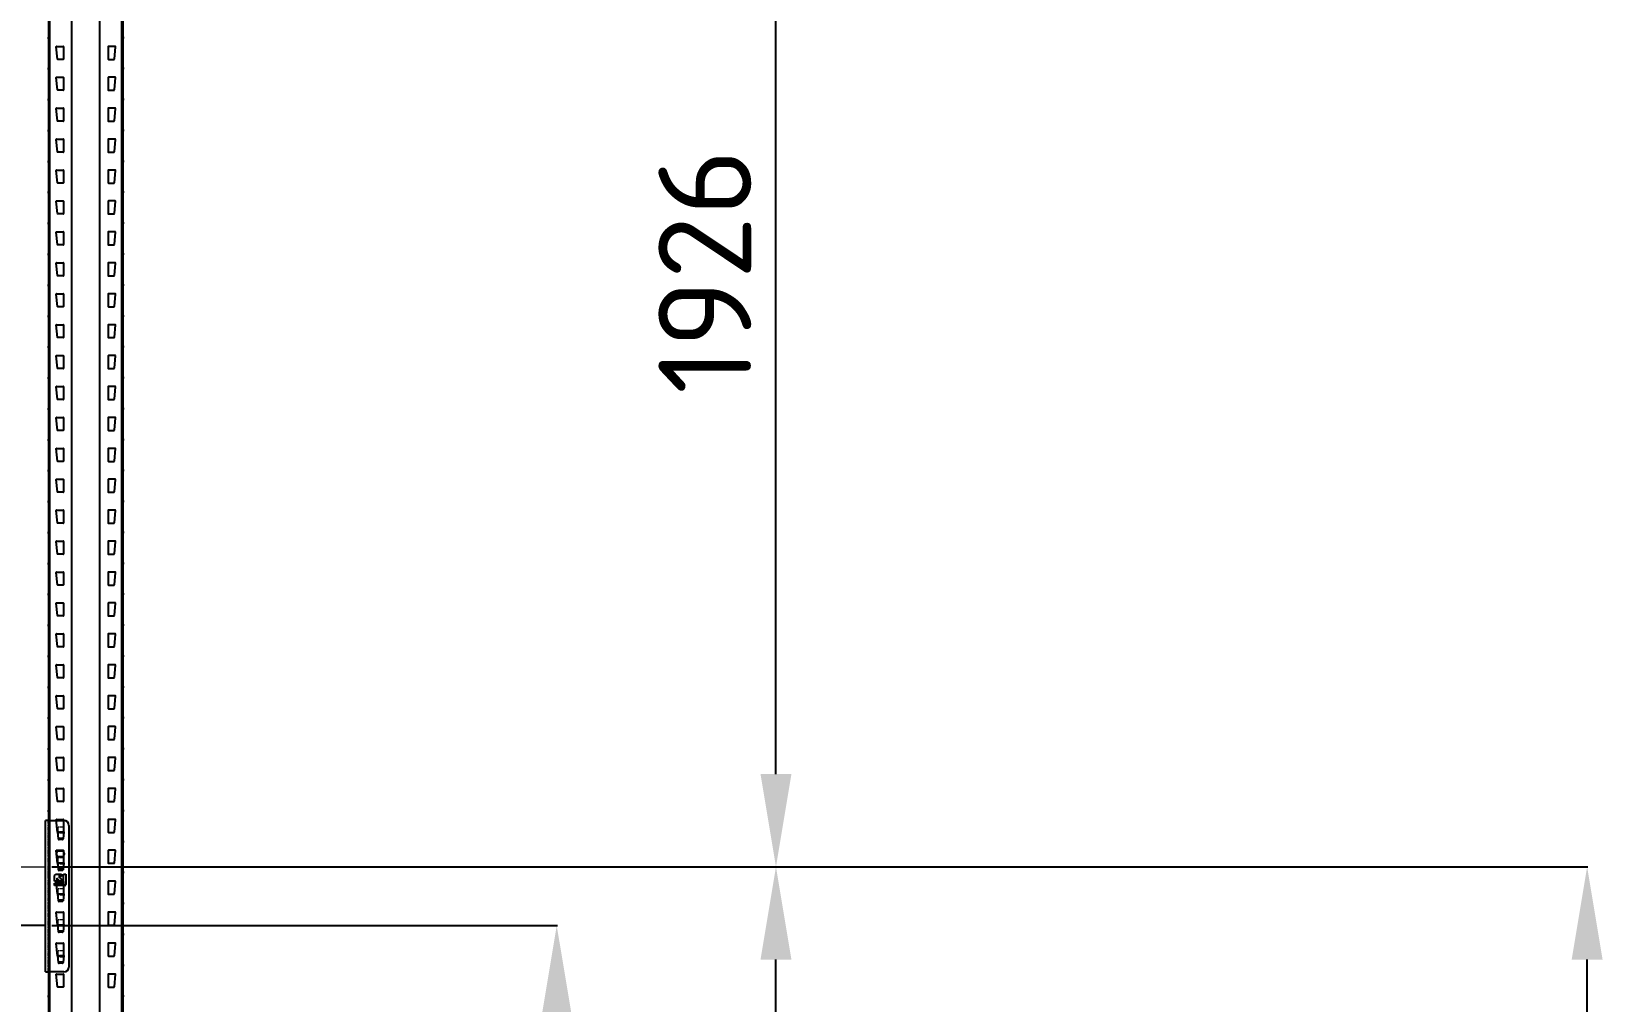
# Model space of a CAD drawing. Header units: millimetres. Extents: x 2140 to 223837, y 2113 to 170313.
# Drawn here: x 206931 to 209470, y 119786 to 121355 of the extents above; entities that cross this region are included whole.
import ezdxf

# ---------------------------------------------------------------- set-up
doc = ezdxf.new("R2010")
doc.units = ezdxf.units.MM
doc.linetypes.add('PHANTOM', pattern=[12.7, 6.35, -1.27, 1.27, -1.27, 1.27, -1.27])
doc.layers.add('0_ANNOT_Dimensions', color=7, linetype='Continuous')
doc.layers.add('2.Стойка', color=7, linetype='Continuous')
doc.layers.add('1.Балка', color=5, linetype='Continuous', lineweight=0)
doc.styles.get("Standard").update_dxf_attribs({"font": 'isocpeur.ttf'})
doc.styles.add('Курсив', font='isocpeui.ttf')
doc.dimstyles.new('150', dxfattribs={"dimtxt": 150, "dimasz": 150, "dimexe": 1, "dimexo": 10, "dimgap": 40, "dimtad": 1, "dimdec": 0, "dimzin": 0, "dimdsep": 46, "dimtxsty": 'Standard', "dimcen": 0.09, "dimadec": 0, "dimazin": 0, "dimtfac": 1, "dimtdec": 0, "dimtofl": 0, "dimtmove": 0, "dimatfit": 3, "dimfxl": 1, "dimtolj": 1, "dimtzin": 0, "dimarcsym": 0})
doc.dimstyles.new('Рзм блок', dxfattribs={"dimtxt": 40, "dimasz": 80, "dimexe": 0.18, "dimexo": 0, "dimgap": 5, "dimtad": 1, "dimtoh": 1, "dimdec": 0, "dimzin": 0, "dimdsep": 46, "dimtxsty": 'Курсив', "dimblk": 'NONE', "dimcen": 0.09, "dimse1": 1, "dimse2": 1, "dimsd1": 1, "dimsd2": 1, "dimadec": 0, "dimazin": 0, "dimtfac": 1, "dimtdec": 0, "dimtofl": 0, "dimtmove": 0, "dimatfit": 2, "dimldrblk": 'NONE', "dimfxl": 0.18, "dimtolj": 1, "dimtzin": 0, "dimarcsym": 0})

# ---------------------------------------------------------------- blocks, each defined once
blk = doc.blocks.new('*U494')
at = {"layer": '2.Стойка', "color": 0, "linetype": 'ByBlock'}
for p, q in [((-120, 0), (-120, 12200)), ((-118, 0), (-118, 12200)), ((-82.7, 0), (-82.7, 12200)), ((-37.3, 0), (-37.3, 12200)), ((-2, 0), (-2, 12200)), ((0, 0), (0, 12200)), ((-122, 11615), (-118, 11615)), ((-120, 11620.5), (-118, 11620.5)), ((-120, 11609.5), (-118, 11609.5)), ((0, 11620.5), (-2, 11620.5)), ((2, 11615), (-2, 11615)), ((0, 11609.5), (-2, 11609.5)), ((-106.1, 11580.5), (-108, 11600.5)), ((-107.5, 11601), (-96.5, 11601)), ((-96.5, 11580), (-105.6, 11580)), ((-96, 11600.5), (-96, 11580.5)), ((-24, 11600.5), (-24, 11580.5)), ((-12.5, 11601), (-23.5, 11601)), ((-23.5, 11580), (-14.4, 11580)), ((-13.9, 11580.5), (-12, 11600.5)), ((-122, 11565), (-118, 11565)), ((-120, 11570.5), (-118, 11570.5)), ((-120, 11559.5), (-118, 11559.5)), ((0, 11570.5), (-2, 11570.5)), ((2, 11565), (-2, 11565)), ((0, 11559.5), (-2, 11559.5)), ((-106.1, 11530.5), (-108, 11550.5)), ((-107.5, 11551), (-96.5, 11551)), ((-96.5, 11530), (-105.6, 11530)), ((-96, 11550.5), (-96, 11530.5)), ((-24, 11550.5), (-24, 11530.5)), ((-12.5, 11551), (-23.5, 11551)), ((-23.5, 11530), (-14.4, 11530)), ((-13.9, 11530.5), (-12, 11550.5)), ((-122, 11515), (-118, 11515)), ((-120, 11520.5), (-118, 11520.5)), ((-120, 11509.5), (-118, 11509.5)), ((0, 11520.5), (-2, 11520.5)), ((2, 11515), (-2, 11515)), ((0, 11509.5), (-2, 11509.5)), ((-106.1, 11480.5), (-108, 11500.5)), ((-107.5, 11501), (-96.5, 11501)), ((-96.5, 11480), (-105.6, 11480)), ((-96, 11500.5), (-96, 11480.5)), ((-24, 11500.5), (-24, 11480.5)), ((-12.5, 11501), (-23.5, 11501)), ((-23.5, 11480), (-14.4, 11480)), ((-13.9, 11480.5), (-12, 11500.5)), ((-122, 11465), (-118, 11465)), ((-120, 11470.5), (-118, 11470.5)), ((-120, 11459.5), (-118, 11459.5)), ((-107.5, 11451), (-96.5, 11451)), ((-12.5, 11451), (-23.5, 11451)), ((0, 11470.5), (-2, 11470.5)), ((2, 11465), (-2, 11465)), ((0, 11459.5), (-2, 11459.5)), ((-106.1, 11430.5), (-108, 11450.5)), ((-96.5, 11430), (-105.6, 11430)), ((-96, 11450.5), (-96, 11430.5)), ((-24, 11450.5), (-24, 11430.5)), ((-23.5, 11430), (-14.4, 11430)), ((-13.9, 11430.5), (-12, 11450.5)), ((-122, 11415), (-118, 11415)), ((-120, 11420.5), (-118, 11420.5)), ((-120, 11409.5), (-118, 11409.5)), ((-106.1, 11380.5), (-108, 11400.5)), ((-107.5, 11401), (-96.5, 11401)), ((-96, 11400.5), (-96, 11380.5)), ((-24, 11400.5), (-24, 11380.5)), ((-12.5, 11401), (-23.5, 11401)), ((-13.9, 11380.5), (-12, 11400.5)), ((0, 11420.5), (-2, 11420.5)), ((2, 11415), (-2, 11415)), ((0, 11409.5), (-2, 11409.5)), ((-96.5, 11380), (-105.6, 11380)), ((-23.5, 11380), (-14.4, 11380)), ((-122, 11365), (-118, 11365)), ((-120, 11370.5), (-118, 11370.5)), ((-120, 11359.5), (-118, 11359.5)), ((-106.1, 11330.5), (-108, 11350.5)), ((-107.5, 11351), (-96.5, 11351)), ((-96, 11350.5), (-96, 11330.5)), ((-24, 11350.5), (-24, 11330.5)), ((-12.5, 11351), (-23.5, 11351)), ((-13.9, 11330.5), (-12, 11350.5)), ((0, 11370.5), (-2, 11370.5)), ((2, 11365), (-2, 11365)), ((0, 11359.5), (-2, 11359.5)), ((-96.5, 11330), (-105.6, 11330)), ((-23.5, 11330), (-14.4, 11330)), ((-122, 11315), (-118, 11315)), ((-120, 11320.5), (-118, 11320.5)), ((-120, 11309.5), (-118, 11309.5)), ((-106.1, 11280.5), (-108, 11300.5)), ((-107.5, 11301), (-96.5, 11301)), ((-96, 11300.5), (-96, 11280.5)), ((-24, 11300.5), (-24, 11280.5)), ((-12.5, 11301), (-23.5, 11301)), ((-13.9, 11280.5), (-12, 11300.5)), ((0, 11320.5), (-2, 11320.5)), ((2, 11315), (-2, 11315)), ((0, 11309.5), (-2, 11309.5)), ((-96.5, 11280), (-105.6, 11280)), ((-23.5, 11280), (-14.4, 11280)), ((-122, 11265), (-118, 11265)), ((-120, 11270.5), (-118, 11270.5)), ((-120, 11259.5), (-118, 11259.5)), ((-106.1, 11230.5), (-108, 11250.5)), ((-107.5, 11251), (-96.5, 11251)), ((-96, 11250.5), (-96, 11230.5)), ((-24, 11250.5), (-24, 11230.5)), ((-12.5, 11251), (-23.5, 11251)), ((-13.9, 11230.5), (-12, 11250.5)), ((0, 11270.5), (-2, 11270.5)), ((2, 11265), (-2, 11265)), ((0, 11259.5), (-2, 11259.5)), ((-96.5, 11230), (-105.6, 11230)), ((-23.5, 11230), (-14.4, 11230)), ((-122, 11215), (-118, 11215)), ((-120, 11220.5), (-118, 11220.5)), ((-120, 11209.5), (-118, 11209.5)), ((-106.1, 11180.5), (-108, 11200.5)), ((-107.5, 11201), (-96.5, 11201)), ((-96, 11200.5), (-96, 11180.5)), ((-24, 11200.5), (-24, 11180.5)), ((-12.5, 11201), (-23.5, 11201)), ((-13.9, 11180.5), (-12, 11200.5)), ((0, 11220.5), (-2, 11220.5)), ((2, 11215), (-2, 11215)), ((0, 11209.5), (-2, 11209.5)), ((-96.5, 11180), (-105.6, 11180)), ((-23.5, 11180), (-14.4, 11180)), ((-122, 11165), (-118, 11165)), ((-120, 11170.5), (-118, 11170.5)), ((-120, 11159.5), (-118, 11159.5)), ((-106.1, 11130.5), (-108, 11150.5)), ((-107.5, 11151), (-96.5, 11151)), ((-96, 11150.5), (-96, 11130.5)), ((-24, 11150.5), (-24, 11130.5)), ((-12.5, 11151), (-23.5, 11151)), ((-13.9, 11130.5), (-12, 11150.5)), ((0, 11170.5), (-2, 11170.5)), ((2, 11165), (-2, 11165)), ((0, 11159.5), (-2, 11159.5)), ((-96.5, 11130), (-105.6, 11130)), ((-23.5, 11130), (-14.4, 11130)), ((-122, 11115), (-118, 11115)), ((-120, 11120.5), (-118, 11120.5)), ((-120, 11109.5), (-118, 11109.5)), ((-106.1, 11080.5), (-108, 11100.5)), ((-107.5, 11101), (-96.5, 11101)), ((-96, 11100.5), (-96, 11080.5)), ((-24, 11100.5), (-24, 11080.5)), ((-12.5, 11101), (-23.5, 11101)), ((-13.9, 11080.5), (-12, 11100.5)), ((0, 11120.5), (-2, 11120.5)), ((2, 11115), (-2, 11115)), ((0, 11109.5), (-2, 11109.5)), ((-120, 11070.5), (-118, 11070.5)), ((-96.5, 11080), (-105.6, 11080)), ((-23.5, 11080), (-14.4, 11080)), ((0, 11070.5), (-2, 11070.5)), ((-122, 11065), (-118, 11065)), ((-120, 11059.5), (-118, 11059.5)), ((-106.1, 11030.5), (-108, 11050.5)), ((-107.5, 11051), (-96.5, 11051)), ((-96, 11050.5), (-96, 11030.5)), ((-24, 11050.5), (-24, 11030.5)), ((-12.5, 11051), (-23.5, 11051)), ((-13.9, 11030.5), (-12, 11050.5)), ((2, 11065), (-2, 11065)), ((0, 11059.5), (-2, 11059.5)), ((-120, 11020.5), (-118, 11020.5)), ((-96.5, 11030), (-105.6, 11030)), ((-23.5, 11030), (-14.4, 11030)), ((0, 11020.5), (-2, 11020.5)), ((-122, 11015), (-118, 11015)), ((-120, 11009.5), (-118, 11009.5)), ((-106.1, 10980.5), (-108, 11000.5)), ((-107.5, 11001), (-96.5, 11001)), ((-96, 11000.5), (-96, 10980.5)), ((-24, 11000.5), (-24, 10980.5)), ((-12.5, 11001), (-23.5, 11001)), ((-13.9, 10980.5), (-12, 11000.5)), ((2, 11015), (-2, 11015)), ((0, 11009.5), (-2, 11009.5)), ((-120, 10970.5), (-118, 10970.5)), ((-96.5, 10980), (-105.6, 10980)), ((-23.5, 10980), (-14.4, 10980)), ((0, 10970.5), (-2, 10970.5)), ((-122, 10965), (-118, 10965)), ((-120, 10959.5), (-118, 10959.5)), ((-106.1, 10930.5), (-108, 10950.5)), ((-107.5, 10951), (-96.5, 10951)), ((-96, 10950.5), (-96, 10930.5)), ((-24, 10950.5), (-24, 10930.5)), ((-12.5, 10951), (-23.5, 10951)), ((-13.9, 10930.5), (-12, 10950.5)), ((2, 10965), (-2, 10965)), ((0, 10959.5), (-2, 10959.5)), ((-120, 10920.5), (-118, 10920.5)), ((-96.5, 10930), (-105.6, 10930)), ((-23.5, 10930), (-14.4, 10930)), ((0, 10920.5), (-2, 10920.5)), ((-122, 10915), (-118, 10915)), ((-120, 10909.5), (-118, 10909.5)), ((-106.1, 10880.5), (-108, 10900.5)), ((-107.5, 10901), (-96.5, 10901)), ((-96, 10900.5), (-96, 10880.5)), ((-24, 10900.5), (-24, 10880.5)), ((-12.5, 10901), (-23.5, 10901)), ((-13.9, 10880.5), (-12, 10900.5)), ((2, 10915), (-2, 10915)), ((0, 10909.5), (-2, 10909.5)), ((-120, 10870.5), (-118, 10870.5)), ((-96.5, 10880), (-105.6, 10880)), ((-23.5, 10880), (-14.4, 10880)), ((0, 10870.5), (-2, 10870.5)), ((-122, 10865), (-118, 10865)), ((-120, 10859.5), (-118, 10859.5)), ((-106.1, 10830.5), (-108, 10850.5)), ((-107.5, 10851), (-96.5, 10851)), ((-96, 10850.5), (-96, 10830.5)), ((-24, 10850.5), (-24, 10830.5)), ((-12.5, 10851), (-23.5, 10851)), ((-13.9, 10830.5), (-12, 10850.5)), ((2, 10865), (-2, 10865)), ((0, 10859.5), (-2, 10859.5)), ((-120, 10820.5), (-118, 10820.5)), ((-96.5, 10830), (-105.6, 10830)), ((-23.5, 10830), (-14.4, 10830)), ((0, 10820.5), (-2, 10820.5)), ((-122, 10815), (-118, 10815)), ((-120, 10809.5), (-118, 10809.5)), ((-106.1, 10780.5), (-108, 10800.5)), ((-107.5, 10801), (-96.5, 10801)), ((-96, 10800.5), (-96, 10780.5)), ((-24, 10800.5), (-24, 10780.5)), ((-12.5, 10801), (-23.5, 10801)), ((-13.9, 10780.5), (-12, 10800.5)), ((2, 10815), (-2, 10815)), ((0, 10809.5), (-2, 10809.5)), ((-120, 10770.5), (-118, 10770.5)), ((-96.5, 10780), (-105.6, 10780)), ((-23.5, 10780), (-14.4, 10780)), ((0, 10770.5), (-2, 10770.5)), ((-122, 10765), (-118, 10765)), ((-120, 10759.5), (-118, 10759.5)), ((-106.1, 10730.5), (-108, 10750.5)), ((-107.5, 10751), (-96.5, 10751)), ((-96, 10750.5), (-96, 10730.5)), ((-24, 10750.5), (-24, 10730.5)), ((-12.5, 10751), (-23.5, 10751)), ((-13.9, 10730.5), (-12, 10750.5)), ((2, 10765), (-2, 10765)), ((0, 10759.5), (-2, 10759.5)), ((-122, 10715), (-118, 10715)), ((-120, 10720.5), (-118, 10720.5)), ((-96.5, 10730), (-105.6, 10730)), ((-23.5, 10730), (-14.4, 10730)), ((0, 10720.5), (-2, 10720.5)), ((2, 10715), (-2, 10715)), ((-120, 10709.5), (-118, 10709.5)), ((-106.1, 10680.5), (-108, 10700.5)), ((-107.5, 10701), (-96.5, 10701)), ((-96, 10700.5), (-96, 10680.5)), ((-24, 10700.5), (-24, 10680.5)), ((-12.5, 10701), (-23.5, 10701)), ((-13.9, 10680.5), (-12, 10700.5)), ((0, 10709.5), (-2, 10709.5)), ((-122, 10665), (-118, 10665)), ((-120, 10670.5), (-118, 10670.5)), ((-96.5, 10680), (-105.6, 10680)), ((-23.5, 10680), (-14.4, 10680)), ((0, 10670.5), (-2, 10670.5)), ((2, 10665), (-2, 10665)), ((-120, 10659.5), (-118, 10659.5)), ((-106.1, 10630.5), (-108, 10650.5)), ((-107.5, 10651), (-96.5, 10651)), ((-96, 10650.5), (-96, 10630.5)), ((-24, 10650.5), (-24, 10630.5)), ((-12.5, 10651), (-23.5, 10651)), ((-13.9, 10630.5), (-12, 10650.5)), ((0, 10659.5), (-2, 10659.5)), ((-122, 10615), (-118, 10615)), ((-120, 10620.5), (-118, 10620.5)), ((-96.5, 10630), (-105.6, 10630)), ((-23.5, 10630), (-14.4, 10630)), ((0, 10620.5), (-2, 10620.5)), ((2, 10615), (-2, 10615)), ((-120, 10609.5), (-118, 10609.5)), ((-106.1, 10580.5), (-108, 10600.5)), ((-107.5, 10601), (-96.5, 10601)), ((-96, 10600.5), (-96, 10580.5)), ((-24, 10600.5), (-24, 10580.5)), ((-12.5, 10601), (-23.5, 10601)), ((-13.9, 10580.5), (-12, 10600.5)), ((0, 10609.5), (-2, 10609.5)), ((-122, 10565), (-118, 10565)), ((-120, 10570.5), (-118, 10570.5)), ((-96.5, 10580), (-105.6, 10580)), ((-23.5, 10580), (-14.4, 10580)), ((0, 10570.5), (-2, 10570.5)), ((2, 10565), (-2, 10565)), ((-120, 10559.5), (-118, 10559.5)), ((-106.1, 10530.5), (-108, 10550.5)), ((-107.5, 10551), (-96.5, 10551)), ((-96, 10550.5), (-96, 10530.5)), ((-24, 10550.5), (-24, 10530.5)), ((-12.5, 10551), (-23.5, 10551)), ((-13.9, 10530.5), (-12, 10550.5)), ((0, 10559.5), (-2, 10559.5)), ((-122, 10515), (-118, 10515)), ((-120, 10520.5), (-118, 10520.5)), ((-96.5, 10530), (-105.6, 10530)), ((-23.5, 10530), (-14.4, 10530)), ((0, 10520.5), (-2, 10520.5)), ((2, 10515), (-2, 10515)), ((-120, 10509.5), (-118, 10509.5)), ((-106.1, 10480.5), (-108, 10500.5)), ((-107.5, 10501), (-96.5, 10501)), ((-96, 10500.5), (-96, 10480.5)), ((-24, 10500.5), (-24, 10480.5)), ((-12.5, 10501), (-23.5, 10501)), ((-13.9, 10480.5), (-12, 10500.5)), ((0, 10509.5), (-2, 10509.5)), ((-122, 10465), (-118, 10465)), ((-120, 10470.5), (-118, 10470.5)), ((-96.5, 10480), (-105.6, 10480)), ((-23.5, 10480), (-14.4, 10480)), ((0, 10470.5), (-2, 10470.5)), ((2, 10465), (-2, 10465)), ((-120, 10459.5), (-118, 10459.5)), ((-106.1, 10430.5), (-108, 10450.5)), ((-107.5, 10451), (-96.5, 10451)), ((-96, 10450.5), (-96, 10430.5)), ((-24, 10450.5), (-24, 10430.5)), ((-12.5, 10451), (-23.5, 10451)), ((-13.9, 10430.5), (-12, 10450.5)), ((0, 10459.5), (-2, 10459.5)), ((-122, 10415), (-118, 10415)), ((-120, 10420.5), (-118, 10420.5)), ((-96.5, 10430), (-105.6, 10430)), ((-23.5, 10430), (-14.4, 10430)), ((0, 10420.5), (-2, 10420.5)), ((2, 10415), (-2, 10415)), ((-120, 10409.5), (-118, 10409.5)), ((-106.1, 10380.5), (-108, 10400.5)), ((-107.5, 10401), (-96.5, 10401)), ((-96, 10400.5), (-96, 10380.5)), ((-24, 10400.5), (-24, 10380.5)), ((-12.5, 10401), (-23.5, 10401)), ((-13.9, 10380.5), (-12, 10400.5)), ((0, 10409.5), (-2, 10409.5)), ((-122, 10365), (-118, 10365)), ((-120, 10370.5), (-118, 10370.5)), ((-120, 10359.5), (-118, 10359.5)), ((-96.5, 10380), (-105.6, 10380)), ((-23.5, 10380), (-14.4, 10380)), ((0, 10370.5), (-2, 10370.5)), ((2, 10365), (-2, 10365)), ((0, 10359.5), (-2, 10359.5)), ((-106.1, 10330.5), (-108, 10350.5)), ((-107.5, 10351), (-96.5, 10351)), ((-96, 10350.5), (-96, 10330.5)), ((-24, 10350.5), (-24, 10330.5)), ((-12.5, 10351), (-23.5, 10351)), ((-13.9, 10330.5), (-12, 10350.5)), ((-122, 10315), (-118, 10315)), ((-120, 10320.5), (-118, 10320.5)), ((-120, 10309.5), (-118, 10309.5)), ((-96.5, 10330), (-105.6, 10330)), ((-23.5, 10330), (-14.4, 10330)), ((0, 10320.5), (-2, 10320.5)), ((2, 10315), (-2, 10315)), ((0, 10309.5), (-2, 10309.5)), ((-106.1, 10280.5), (-108, 10300.5)), ((-107.5, 10301), (-96.5, 10301)), ((-96, 10300.5), (-96, 10280.5)), ((-24, 10300.5), (-24, 10280.5)), ((-12.5, 10301), (-23.5, 10301)), ((-13.9, 10280.5), (-12, 10300.5)), ((-122, 10265), (-118, 10265)), ((-120, 10270.5), (-118, 10270.5)), ((-120, 10259.5), (-118, 10259.5)), ((-96.5, 10280), (-105.6, 10280)), ((-23.5, 10280), (-14.4, 10280)), ((0, 10270.5), (-2, 10270.5)), ((2, 10265), (-2, 10265)), ((0, 10259.5), (-2, 10259.5)), ((-106.1, 10230.5), (-108, 10250.5)), ((-107.5, 10251), (-96.5, 10251)), ((-96, 10250.5), (-96, 10230.5)), ((-24, 10250.5), (-24, 10230.5)), ((-12.5, 10251), (-23.5, 10251)), ((-13.9, 10230.5), (-12, 10250.5)), ((-122, 10215), (-118, 10215)), ((-120, 10220.5), (-118, 10220.5)), ((-120, 10209.5), (-118, 10209.5)), ((-96.5, 10230), (-105.6, 10230)), ((-23.5, 10230), (-14.4, 10230)), ((0, 10220.5), (-2, 10220.5)), ((2, 10215), (-2, 10215)), ((0, 10209.5), (-2, 10209.5)), ((-106.1, 10180.5), (-108, 10200.5)), ((-107.5, 10201), (-96.5, 10201)), ((-96, 10200.5), (-96, 10180.5)), ((-24, 10200.5), (-24, 10180.5)), ((-12.5, 10201), (-23.5, 10201)), ((-13.9, 10180.5), (-12, 10200.5)), ((-122, 10165), (-118, 10165)), ((-120, 10170.5), (-118, 10170.5)), ((-120, 10159.5), (-118, 10159.5)), ((-96.5, 10180), (-105.6, 10180)), ((-23.5, 10180), (-14.4, 10180)), ((0, 10170.5), (-2, 10170.5)), ((2, 10165), (-2, 10165)), ((0, 10159.5), (-2, 10159.5)), ((-106.1, 10130.5), (-108, 10150.5)), ((-107.5, 10151), (-96.5, 10151)), ((-96, 10150.5), (-96, 10130.5)), ((-24, 10150.5), (-24, 10130.5)), ((-12.5, 10151), (-23.5, 10151)), ((-13.9, 10130.5), (-12, 10150.5)), ((-122, 10115), (-118, 10115)), ((-120, 10120.5), (-118, 10120.5)), ((-120, 10109.5), (-118, 10109.5)), ((-96.5, 10130), (-105.6, 10130)), ((-23.5, 10130), (-14.4, 10130)), ((0, 10120.5), (-2, 10120.5)), ((2, 10115), (-2, 10115)), ((0, 10109.5), (-2, 10109.5)), ((-106.1, 10080.5), (-108, 10100.5)), ((-107.5, 10101), (-96.5, 10101)), ((-96.5, 10080), (-105.6, 10080)), ((-96, 10100.5), (-96, 10080.5)), ((-24, 10100.5), (-24, 10080.5)), ((-12.5, 10101), (-23.5, 10101)), ((-23.5, 10080), (-14.4, 10080)), ((-13.9, 10080.5), (-12, 10100.5)), ((-122, 10065), (-118, 10065)), ((-120, 10070.5), (-118, 10070.5)), ((-120, 10059.5), (-118, 10059.5)), ((0, 10070.5), (-2, 10070.5)), ((2, 10065), (-2, 10065)), ((0, 10059.5), (-2, 10059.5))]:
    blk.add_line(p, q, dxfattribs=at)
for centre, start, end in [((-107.5, 11600.5), 90, 185.4403), ((-105.6, 11580.5), 185.4403, 270), ((-96.5, 11600.5), 0, 90), ((-96.5, 11580.5), 270, 0), ((-23.5, 11600.5), 90, 180), ((-23.5, 11580.5), 180, 270), ((-14.4, 11580.5), 270, 354.5597), ((-12.5, 11600.5), 354.5597, 90), ((-107.5, 11550.5), 90, 185.4403), ((-105.6, 11530.5), 185.4403, 270), ((-96.5, 11550.5), 0, 90), ((-96.5, 11530.5), 270, 0), ((-23.5, 11550.5), 90, 180), ((-23.5, 11530.5), 180, 270), ((-14.4, 11530.5), 270, 354.5597), ((-12.5, 11550.5), 354.5597, 90), ((-107.5, 11500.5), 90, 185.4403), ((-105.6, 11480.5), 185.4403, 270), ((-96.5, 11500.5), 0, 90), ((-96.5, 11480.5), 270, 0), ((-23.5, 11500.5), 90, 180), ((-23.5, 11480.5), 180, 270), ((-14.4, 11480.5), 270, 354.5597), ((-12.5, 11500.5), 354.5597, 90), ((-107.5, 11450.5), 90, 185.4403), ((-96.5, 11450.5), 0, 90), ((-23.5, 11450.5), 90, 180), ((-12.5, 11450.5), 354.5597, 90), ((-105.6, 11430.5), 185.4403, 270), ((-96.5, 11430.5), 270, 0), ((-23.5, 11430.5), 180, 270), ((-14.4, 11430.5), 270, 354.5597), ((-107.5, 11400.5), 90, 185.4403), ((-96.5, 11400.5), 0, 90), ((-23.5, 11400.5), 90, 180), ((-12.5, 11400.5), 354.5597, 90), ((-105.6, 11380.5), 185.4403, 270), ((-96.5, 11380.5), 270, 0), ((-23.5, 11380.5), 180, 270), ((-14.4, 11380.5), 270, 354.5597), ((-107.5, 11350.5), 90, 185.4403), ((-96.5, 11350.5), 0, 90), ((-23.5, 11350.5), 90, 180), ((-12.5, 11350.5), 354.5597, 90), ((-105.6, 11330.5), 185.4403, 270), ((-96.5, 11330.5), 270, 0), ((-23.5, 11330.5), 180, 270), ((-14.4, 11330.5), 270, 354.5597), ((-107.5, 11300.5), 90, 185.4403), ((-96.5, 11300.5), 0, 90), ((-23.5, 11300.5), 90, 180), ((-12.5, 11300.5), 354.5597, 90), ((-105.6, 11280.5), 185.4403, 270), ((-96.5, 11280.5), 270, 0), ((-23.5, 11280.5), 180, 270), ((-14.4, 11280.5), 270, 354.5597), ((-107.5, 11250.5), 90, 185.4403), ((-96.5, 11250.5), 0, 90), ((-23.5, 11250.5), 90, 180), ((-12.5, 11250.5), 354.5597, 90), ((-105.6, 11230.5), 185.4403, 270), ((-96.5, 11230.5), 270, 0), ((-23.5, 11230.5), 180, 270), ((-14.4, 11230.5), 270, 354.5597), ((-107.5, 11200.5), 90, 185.4403), ((-96.5, 11200.5), 0, 90), ((-23.5, 11200.5), 90, 180), ((-12.5, 11200.5), 354.5597, 90), ((-105.6, 11180.5), 185.4403, 270), ((-96.5, 11180.5), 270, 0), ((-23.5, 11180.5), 180, 270), ((-14.4, 11180.5), 270, 354.5597), ((-107.5, 11150.5), 90, 185.4403), ((-96.5, 11150.5), 0, 90), ((-23.5, 11150.5), 90, 180), ((-12.5, 11150.5), 354.5597, 90), ((-105.6, 11130.5), 185.4403, 270), ((-96.5, 11130.5), 270, 0), ((-23.5, 11130.5), 180, 270), ((-14.4, 11130.5), 270, 354.5597), ((-107.5, 11100.5), 90, 185.4403), ((-96.5, 11100.5), 0, 90), ((-23.5, 11100.5), 90, 180), ((-12.5, 11100.5), 354.5597, 90), ((-105.6, 11080.5), 185.4403, 270), ((-96.5, 11080.5), 270, 0), ((-23.5, 11080.5), 180, 270), ((-14.4, 11080.5), 270, 354.5597), ((-107.5, 11050.5), 90, 185.4403), ((-96.5, 11050.5), 0, 90), ((-23.5, 11050.5), 90, 180), ((-12.5, 11050.5), 354.5597, 90), ((-105.6, 11030.5), 185.4403, 270), ((-96.5, 11030.5), 270, 0), ((-23.5, 11030.5), 180, 270), ((-14.4, 11030.5), 270, 354.5597), ((-107.5, 11000.5), 90, 185.4403), ((-96.5, 11000.5), 0, 90), ((-23.5, 11000.5), 90, 180), ((-12.5, 11000.5), 354.5597, 90), ((-105.6, 10980.5), 185.4403, 270), ((-96.5, 10980.5), 270, 0), ((-23.5, 10980.5), 180, 270), ((-14.4, 10980.5), 270, 354.5597), ((-107.5, 10950.5), 90, 185.4403), ((-96.5, 10950.5), 0, 90), ((-23.5, 10950.5), 90, 180), ((-12.5, 10950.5), 354.5597, 90), ((-105.6, 10930.5), 185.4403, 270), ((-96.5, 10930.5), 270, 0), ((-23.5, 10930.5), 180, 270), ((-14.4, 10930.5), 270, 354.5597), ((-107.5, 10900.5), 90, 185.4403), ((-96.5, 10900.5), 0, 90), ((-23.5, 10900.5), 90, 180), ((-12.5, 10900.5), 354.5597, 90), ((-105.6, 10880.5), 185.4403, 270), ((-96.5, 10880.5), 270, 0), ((-23.5, 10880.5), 180, 270), ((-14.4, 10880.5), 270, 354.5597), ((-107.5, 10850.5), 90, 185.4403), ((-96.5, 10850.5), 0, 90), ((-23.5, 10850.5), 90, 180), ((-12.5, 10850.5), 354.5597, 90), ((-105.6, 10830.5), 185.4403, 270), ((-96.5, 10830.5), 270, 0), ((-23.5, 10830.5), 180, 270), ((-14.4, 10830.5), 270, 354.5597), ((-107.5, 10800.5), 90, 185.4403), ((-96.5, 10800.5), 0, 90), ((-23.5, 10800.5), 90, 180), ((-12.5, 10800.5), 354.5597, 90), ((-105.6, 10780.5), 185.4403, 270), ((-96.5, 10780.5), 270, 0), ((-23.5, 10780.5), 180, 270), ((-14.4, 10780.5), 270, 354.5597), ((-107.5, 10750.5), 90, 185.4403), ((-96.5, 10750.5), 0, 90), ((-23.5, 10750.5), 90, 180), ((-12.5, 10750.5), 354.5597, 90), ((-105.6, 10730.5), 185.4403, 270), ((-96.5, 10730.5), 270, 0), ((-23.5, 10730.5), 180, 270), ((-14.4, 10730.5), 270, 354.5597), ((-107.5, 10700.5), 90, 185.4403), ((-96.5, 10700.5), 0, 90), ((-23.5, 10700.5), 90, 180), ((-12.5, 10700.5), 354.5597, 90), ((-105.6, 10680.5), 185.4403, 270), ((-96.5, 10680.5), 270, 0), ((-23.5, 10680.5), 180, 270), ((-14.4, 10680.5), 270, 354.5597), ((-107.5, 10650.5), 90, 185.4403), ((-96.5, 10650.5), 0, 90), ((-23.5, 10650.5), 90, 180), ((-12.5, 10650.5), 354.5597, 90), ((-105.6, 10630.5), 185.4403, 270), ((-96.5, 10630.5), 270, 0), ((-23.5, 10630.5), 180, 270), ((-14.4, 10630.5), 270, 354.5597), ((-107.5, 10600.5), 90, 185.4403), ((-96.5, 10600.5), 0, 90), ((-23.5, 10600.5), 90, 180), ((-12.5, 10600.5), 354.5597, 90), ((-105.6, 10580.5), 185.4403, 270), ((-96.5, 10580.5), 270, 0), ((-23.5, 10580.5), 180, 270), ((-14.4, 10580.5), 270, 354.5597), ((-107.5, 10550.5), 90, 185.4403), ((-96.5, 10550.5), 0, 90), ((-23.5, 10550.5), 90, 180), ((-12.5, 10550.5), 354.5597, 90), ((-105.6, 10530.5), 185.4403, 270), ((-96.5, 10530.5), 270, 0), ((-23.5, 10530.5), 180, 270), ((-14.4, 10530.5), 270, 354.5597), ((-107.5, 10500.5), 90, 185.4403), ((-96.5, 10500.5), 0, 90), ((-23.5, 10500.5), 90, 180), ((-12.5, 10500.5), 354.5597, 90), ((-105.6, 10480.5), 185.4403, 270), ((-96.5, 10480.5), 270, 0), ((-23.5, 10480.5), 180, 270), ((-14.4, 10480.5), 270, 354.5597), ((-107.5, 10450.5), 90, 185.4403), ((-96.5, 10450.5), 0, 90), ((-23.5, 10450.5), 90, 180), ((-12.5, 10450.5), 354.5597, 90), ((-105.6, 10430.5), 185.4403, 270), ((-96.5, 10430.5), 270, 0), ((-23.5, 10430.5), 180, 270), ((-14.4, 10430.5), 270, 354.5597), ((-107.5, 10400.5), 90, 185.4403), ((-96.5, 10400.5), 0, 90), ((-23.5, 10400.5), 90, 180), ((-12.5, 10400.5), 354.5597, 90), ((-105.6, 10380.5), 185.4403, 270), ((-96.5, 10380.5), 270, 0), ((-23.5, 10380.5), 180, 270), ((-14.4, 10380.5), 270, 354.5597), ((-107.5, 10350.5), 90, 185.4403), ((-96.5, 10350.5), 0, 90), ((-23.5, 10350.5), 90, 180), ((-12.5, 10350.5), 354.5597, 90), ((-105.6, 10330.5), 185.4403, 270), ((-96.5, 10330.5), 270, 0), ((-23.5, 10330.5), 180, 270), ((-14.4, 10330.5), 270, 354.5597), ((-107.5, 10300.5), 90, 185.4403), ((-96.5, 10300.5), 0, 90), ((-23.5, 10300.5), 90, 180), ((-12.5, 10300.5), 354.5597, 90), ((-105.6, 10280.5), 185.4403, 270), ((-96.5, 10280.5), 270, 0), ((-23.5, 10280.5), 180, 270), ((-14.4, 10280.5), 270, 354.5597), ((-107.5, 10250.5), 90, 185.4403), ((-96.5, 10250.5), 0, 90), ((-23.5, 10250.5), 90, 180), ((-12.5, 10250.5), 354.5597, 90), ((-105.6, 10230.5), 185.4403, 270), ((-96.5, 10230.5), 270, 0), ((-23.5, 10230.5), 180, 270), ((-14.4, 10230.5), 270, 354.5597), ((-107.5, 10200.5), 90, 185.4403), ((-96.5, 10200.5), 0, 90), ((-23.5, 10200.5), 90, 180), ((-12.5, 10200.5), 354.5597, 90), ((-105.6, 10180.5), 185.4403, 270), ((-96.5, 10180.5), 270, 0), ((-23.5, 10180.5), 180, 270), ((-14.4, 10180.5), 270, 354.5597), ((-107.5, 10150.5), 90, 185.4403), ((-96.5, 10150.5), 0, 90), ((-96.5, 10130.5), 270, 0), ((-23.5, 10150.5), 90, 180), ((-23.5, 10130.5), 180, 270), ((-12.5, 10150.5), 354.5597, 90), ((-105.6, 10130.5), 185.4403, 270), ((-14.4, 10130.5), 270, 354.5597), ((-107.5, 10100.5), 90, 185.4403), ((-105.6, 10080.5), 185.4403, 270), ((-96.5, 10100.5), 0, 90), ((-96.5, 10080.5), 270, 0), ((-23.5, 10100.5), 90, 180), ((-23.5, 10080.5), 180, 270), ((-14.4, 10080.5), 270, 354.5597), ((-12.5, 10100.5), 354.5597, 90)]:
    blk.add_arc(centre, 0.5, start, end, dxfattribs=at)
blk = doc.blocks.new('*D1729')
at = {"layer": 'Defpoints', "color": 0, "transparency": 16777216}
for p in [(5, -40.7), (5, -135.7), (68.4, -135.7)]:
    blk.add_point(p, dxfattribs=at)
at = {"layer": '0_ANNOT_Dimensions', "color": 0, "transparency": 16777216, "insert": (36.7, -88.2), "char_height": 20, "attachment_point": 5, "rotation": 90, "style": 'Курсив'}
blk.add_mtext('\\A1;95\\Pclose', dxfattribs=at)
blk = doc.blocks.new('_None')
blk = doc.blocks.new('*D1612')
at = {"layer": '0_ANNOT_Dimensions', "color": 0, "lineweight": -2, "transparency": 16777216}
for p, q in [((207028.8, 121929.5), (208135, 121929.5)), ((208134, 120153.8), (208134, 121779.5)), ((206963.8, 120003.8), (208135, 120003.8))]:
    blk.add_line(p, q, dxfattribs=at)
at = {"layer": '0_ANNOT_Dimensions', "color": 0, "transparency": 16777216}
for points in [[(208109, 121779.5), (208159, 121779.5), (208134, 121929.5)], [(208109, 120153.8), (208159, 120153.8), (208134, 120003.8)]]:
    blk.add_solid(points, dxfattribs=at)
at = {"layer": 'Defpoints', "color": 0, "transparency": 16777216}
for p in [(207018.8, 121929.5), (208134, 121929.5), (206953.8, 120003.8)]:
    blk.add_point(p, dxfattribs=at)
at = {"layer": '0_ANNOT_Dimensions', "color": 0, "transparency": 16777216, "insert": (208019, 120966.6), "char_height": 150, "attachment_point": 5, "rotation": 90}
blk.add_mtext('\\A1;1926', dxfattribs=at)
blk = doc.blocks.new('*D1606')
at = {"layer": '0_ANNOT_Dimensions', "color": 0, "lineweight": -2, "transparency": 16777216}
for p, q in [((206963.8, 119908.8), (207780.7, 119908.8)), ((207779.7, 119003.8), (207779.7, 119758.8)), ((206963.8, 118853.8), (207780.7, 118853.8))]:
    blk.add_line(p, q, dxfattribs=at)
at = {"layer": '0_ANNOT_Dimensions', "color": 0, "transparency": 16777216}
for points in [[(207754.7, 119758.8), (207804.7, 119758.8), (207779.7, 119908.8)], [(207754.7, 119003.8), (207804.7, 119003.8), (207779.7, 118853.8)]]:
    blk.add_solid(points, dxfattribs=at)
at = {"layer": 'Defpoints', "color": 0, "transparency": 16777216}
for p in [(206953.8, 119908.8), (207779.7, 119908.8), (206953.8, 118853.8)]:
    blk.add_point(p, dxfattribs=at)
at = {"layer": '0_ANNOT_Dimensions', "color": 0, "transparency": 16777216, "insert": (207664.7, 119381.3), "char_height": 150, "attachment_point": 5, "rotation": 90}
blk.add_mtext('\\A1;1055', dxfattribs=at)
blk = doc.blocks.new('*D1607')
at = {"layer": '0_ANNOT_Dimensions', "color": 0, "lineweight": -2, "transparency": 16777216}
for p, q in [((206963.8, 120003.8), (208135, 120003.8)), ((208134, 119003.8), (208134, 119853.8)), ((206963.8, 118853.8), (208135, 118853.8))]:
    blk.add_line(p, q, dxfattribs=at)
at = {"layer": '0_ANNOT_Dimensions', "color": 0, "transparency": 16777216}
for points in [[(208109, 119853.8), (208159, 119853.8), (208134, 120003.8)], [(208109, 119003.8), (208159, 119003.8), (208134, 118853.8)]]:
    blk.add_solid(points, dxfattribs=at)
at = {"layer": 'Defpoints', "color": 0, "transparency": 16777216}
for p in [(206953.8, 120003.8), (208134, 120003.8), (206953.8, 118853.8)]:
    blk.add_point(p, dxfattribs=at)
at = {"layer": '0_ANNOT_Dimensions', "color": 0, "transparency": 16777216, "insert": (208019, 119428.8), "char_height": 150, "attachment_point": 5, "rotation": 90}
blk.add_mtext('\\A1;1150', dxfattribs=at)
blk = doc.blocks.new('*D1633')
at = {"layer": '0_ANNOT_Dimensions', "color": 0, "lineweight": -2, "transparency": 16777216}
for p, q in [((206963.8, 120003.8), (209445.8, 120003.8)), ((209444.8, 109872.5), (209444.8, 119853.8)), ((207101.8, 109722.5), (209445.8, 109722.5))]:
    blk.add_line(p, q, dxfattribs=at)
at = {"layer": '0_ANNOT_Dimensions', "color": 0, "transparency": 16777216}
for points in [[(209419.8, 119853.8), (209469.8, 119853.8), (209444.8, 120003.8)], [(209419.8, 109872.5), (209469.8, 109872.5), (209444.8, 109722.5)]]:
    blk.add_solid(points, dxfattribs=at)
at = {"layer": 'Defpoints', "color": 0, "transparency": 16777216}
for p in [(206953.8, 120003.8), (209444.8, 120003.8), (207091.8, 109722.5)]:
    blk.add_point(p, dxfattribs=at)
at = {"layer": '0_ANNOT_Dimensions', "color": 0, "transparency": 16777216, "insert": (209329.8, 114863.1), "char_height": 150, "attachment_point": 5, "rotation": 90}
blk.add_mtext('\\A1;10281', dxfattribs=at)
blk = doc.blocks.new('*U1726')
at = {"layer": '1.Балка', "color": 0, "linetype": 'Continuous', "lineweight": 25}
for p, q in [((-32.5, 26.3), (-32.5, -202.7)), ((-2.5, 34.3), (-24.5, 34.3)), ((-2.5, 34.3), (5, 34.3)), ((5, -210.7), (5, 34.3)), ((2705, -210.7), (2705, 34.3)), ((2712.5, 34.3), (2705, 34.3)), ((2712.5, 34.3), (2734.5, 34.3)), ((2742.5, 26.3), (2742.5, -202.7)), ((-24.2, 15.8), (-24.2, 23.6)), ((-24.2, 15.8), (-23.2, 4.4)), ((-22.4, 5.3), (-16.4, 5.3)), ((-22.2, 3.5), (-16.6, 3.5)), ((-15.6, 4.4), (-14.6, 15.8)), ((-14.6, 15.8), (-14.6, 23.6)), ((2724.6, 15.8), (2724.6, 23.6)), ((2725.6, 4.4), (2724.6, 15.8)), ((2732.4, 5.3), (2726.4, 5.3)), ((2732.2, 3.5), (2726.6, 3.5)), ((2734.2, 15.8), (2733.2, 4.4)), ((2734.2, 15.8), (2734.2, 23.6)), ((-14.9, -14.7), (-22.5, -14.7)), ((-22.5, -24.7), (-14.9, -24.7)), ((2724.9, -14.7), (2732.5, -14.7)), ((2732.5, -24.7), (2724.9, -24.7)), ((-24.2, -34.2), (-24.2, -26.4)), ((-24.2, -34.2), (-23.2, -45.6)), ((-22.4, -44.7), (-16.4, -44.7)), ((-22.2, -46.5), (-16.6, -46.5)), ((-15.6, -45.6), (-14.6, -34.2)), ((-14.6, -34.2), (-14.6, -26.4)), ((2724.6, -34.2), (2724.6, -26.4)), ((2725.6, -45.6), (2724.6, -34.2)), ((2732.4, -44.7), (2726.4, -44.7)), ((2732.2, -46.5), (2726.6, -46.5)), ((2734.2, -34.2), (2733.2, -45.6)), ((2734.2, -34.2), (2734.2, -26.4)), ((-27.5, -52.7), (-27.5, -69.2)), ((-23.7, -52.7), (-27.5, -52.7)), ((-26, -70.7), (-9.5, -70.7)), ((-23.7, -66.9), (-23.7, -52.7)), ((-9.5, -66.9), (-23.7, -66.9)), ((-15.8, -56.2), (-20.9, -61.2)), ((-20.9, -61.2), (-18, -64)), ((-11.7, -52.7), (-20.7, -52.7)), ((-20.7, -52.7), (-20.7, -56.2)), ((-20.7, -56.2), (-15.8, -56.2)), ((-18, -64), (-13, -59)), ((-13, -59), (-13, -63.9)), ((-13, -63.9), (-9.5, -63.9)), ((-9.5, -54.9), (-11.7, -52.7)), ((-9.5, -63.9), (-9.5, -54.9)), ((-9.5, -70.7), (-9.5, -66.9)), ((2719.5, -54.9), (2721.8, -52.7)), ((2719.5, -63.9), (2719.5, -54.9)), ((2723, -63.9), (2719.5, -63.9)), ((2719.5, -70.7), (2719.5, -66.9)), ((2719.5, -66.9), (2733.8, -66.9)), ((2736, -70.7), (2719.5, -70.7)), ((2721.8, -52.7), (2730.8, -52.7)), ((2728, -64), (2723, -59)), ((2723, -59), (2723, -63.9)), ((2725.8, -56.2), (2730.9, -61.2)), ((2730.8, -56.2), (2725.8, -56.2)), ((2730.9, -61.2), (2728, -64)), ((2730.8, -52.7), (2730.8, -56.2)), ((2733.8, -66.9), (2733.8, -52.7)), ((2733.8, -52.7), (2737.5, -52.7)), ((2737.5, -52.7), (2737.5, -69.2)), ((-24.2, -84.2), (-24.2, -76.4)), ((-24.2, -84.2), (-23.2, -95.6)), ((-22.4, -94.7), (-16.4, -94.7)), ((-22.2, -96.5), (-16.6, -96.5)), ((-15.6, -95.6), (-14.6, -84.2)), ((-14.6, -84.2), (-14.6, -76.4)), ((2724.6, -84.2), (2724.6, -76.4)), ((2725.6, -95.6), (2724.6, -84.2)), ((2732.4, -94.7), (2726.4, -94.7)), ((2732.2, -96.5), (2726.6, -96.5)), ((2734.2, -84.2), (2733.2, -95.6)), ((2734.2, -84.2), (2734.2, -76.4)), ((-24.2, -134.2), (-24.2, -126.4)), ((-14.6, -134.2), (-14.6, -126.4)), ((2724.6, -134.2), (2724.6, -126.4)), ((2734.2, -134.2), (2734.2, -126.4)), ((-24.2, -134.2), (-23.2, -145.6)), ((-22.4, -144.7), (-16.4, -144.7)), ((-22.2, -146.5), (-16.6, -146.5)), ((-15.6, -145.6), (-14.6, -134.2)), ((2705, -135.7), (5, -135.7)), ((2725.6, -145.6), (2724.6, -134.2)), ((2732.4, -144.7), (2726.4, -144.7)), ((2732.2, -146.5), (2726.6, -146.5)), ((2734.2, -134.2), (2733.2, -145.6)), ((-24.2, -184.2), (-24.2, -176.4)), ((-14.6, -184.2), (-14.6, -176.4)), ((2724.6, -184.2), (2724.6, -176.4)), ((2734.2, -184.2), (2734.2, -176.4)), ((-24.2, -184.2), (-23.2, -195.6)), ((-22.4, -194.7), (-16.4, -194.7)), ((-22.2, -196.5), (-16.6, -196.5)), ((-15.6, -195.6), (-14.6, -184.2)), ((2725.6, -195.6), (2724.6, -184.2)), ((2732.4, -194.7), (2726.4, -194.7)), ((2732.2, -196.5), (2726.6, -196.5)), ((2734.2, -184.2), (2733.2, -195.6)), ((-24.5, -210.7), (-2.5, -210.7)), ((5, -210.7), (-2.5, -210.7)), ((2705, -210.7), (2712.5, -210.7)), ((2734.5, -210.7), (2712.5, -210.7))]:
    blk.add_line(p, q, dxfattribs=at)
at = {"layer": '1.Балка', "color": 0, "linetype": 'PHANTOM', "lineweight": 18}
for p, q in [((1, -210.7), (1, 34.3)), ((2709, -210.7), (2709, 34.3)), ((-24.2, 23.6), (-14.6, 23.6)), ((-24.2, 15.7), (-14.6, 15.7)), ((-24.1, 14.7), (-14.7, 14.7)), ((-24, 13.5), (-14.8, 13.5)), ((2734.2, 23.6), (2724.6, 23.6)), ((2734.2, 15.7), (2724.6, 15.7)), ((2734.1, 14.7), (2724.7, 14.7)), ((2734, 13.5), (2724.8, 13.5)), ((-24.2, -26.4), (-14.6, -26.4)), ((-24.2, -34.3), (-14.6, -34.3)), ((-24.1, -35.3), (-14.7, -35.3)), ((-24, -36.5), (-14.8, -36.5)), ((2734.2, -26.4), (2724.6, -26.4)), ((2734.2, -34.3), (2724.6, -34.3)), ((2734.1, -35.3), (2724.7, -35.3)), ((2734, -36.5), (2724.8, -36.5)), ((-24.2, -76.4), (-14.6, -76.4)), ((-24.2, -84.3), (-14.6, -84.3)), ((-24.1, -85.3), (-14.7, -85.3)), ((-24, -86.5), (-14.8, -86.5)), ((2734.2, -76.4), (2724.6, -76.4)), ((2734.2, -84.3), (2724.6, -84.3)), ((2734.1, -85.3), (2724.7, -85.3)), ((2734, -86.5), (2724.8, -86.5)), ((-24.2, -126.4), (-14.6, -126.4)), ((2734.2, -126.4), (2724.6, -126.4)), ((-24.2, -134.3), (-14.6, -134.3)), ((-24.1, -135.3), (-14.7, -135.3)), ((-24, -136.5), (-14.8, -136.5)), ((2734.2, -134.3), (2724.6, -134.3)), ((2734.1, -135.3), (2724.7, -135.3)), ((2734, -136.5), (2724.8, -136.5)), ((-24.2, -176.4), (-14.6, -176.4)), ((2734.2, -176.4), (2724.6, -176.4)), ((-24.2, -184.3), (-14.6, -184.3)), ((-24.1, -185.3), (-14.7, -185.3)), ((-24, -186.5), (-14.8, -186.5)), ((2734.2, -184.3), (2724.6, -184.3)), ((2734.1, -185.3), (2724.7, -185.3)), ((2734, -186.5), (2724.8, -186.5))]:
    blk.add_line(p, q, dxfattribs=at)
at = {"layer": '1.Балка', "color": 0}
blk.add_line((5, -40.7), (2705, -40.7), dxfattribs=at)
at = {"layer": '1.Балка', "color": 0, "linetype": 'Continuous', "lineweight": 25}
for centre, radius, start, end in [((-24.5, 26.3), 8, 90.0003, 179.9996), ((2734.5, 26.3), 8, 0.0004, 89.9997), ((-22.4, 6.3), 0.99, 185.9117, 270.8038), ((-22.2, 4.5), 1.03, 183.6643, 268.5085), ((-22.2, 4.5), 1, 184.9955, 270.0045), ((-16.6, 4.5), 1.03, 271.4915, 356.3357), ((-16.6, 4.5), 1, 270.0014, 354.9985), ((-16.4, 6.3), 0.99, 269.1962, 354.0883), ((2726.4, 6.3), 0.99, 185.9117, 270.8038), ((2726.6, 4.5), 1.03, 183.6643, 268.5085), ((2726.6, 4.5), 1, 185.0015, 269.9986), ((2732.2, 4.5), 1.03, 271.4915, 356.3357), ((2732.2, 4.5), 1, 269.9955, 355.0045), ((2732.4, 6.3), 0.99, 269.1962, 354.0883), ((-19.2, -19.7), 6, 123.5568, 236.4432), ((-18.2, -19.7), 6, 303.5568, 56.4432), ((2728.2, -19.7), 6, 123.5568, 236.4432), ((2729.2, -19.7), 6, 303.5568, 56.4432), ((-22.4, -43.7), 0.99, 185.9116, 270.8034), ((-22.2, -45.5), 1.03, 183.6646, 268.5085), ((-22.2, -45.5), 1, 184.9955, 270.0045), ((-16.6, -45.5), 1.03, 271.4915, 356.3354), ((-16.6, -45.5), 1, 270.0014, 354.9985), ((-16.4, -43.7), 0.99, 269.1966, 354.0884), ((2726.4, -43.7), 0.99, 185.9116, 270.8034), ((2726.6, -45.5), 1.03, 183.6646, 268.5085), ((2726.6, -45.5), 1, 185.0015, 269.9986), ((2732.2, -45.5), 1.03, 271.4915, 356.3354), ((2732.2, -45.5), 1, 269.9955, 355.0045), ((2732.4, -43.7), 0.99, 269.1966, 354.0884), ((-26, -69.2), 1.5, 180.0004, 270), ((2736, -69.2), 1.5, 270, 359.9996), ((-22.4, -93.7), 0.99, 185.9118, 270.8034), ((-22.2, -95.5), 1.03, 183.6645, 268.5084), ((-22.2, -95.5), 1, 184.9956, 270.0045), ((-16.6, -95.5), 1.03, 271.4916, 356.3355), ((-16.6, -95.5), 1, 270.0014, 354.9985), ((-16.4, -93.7), 0.99, 269.1966, 354.0882), ((2726.4, -93.7), 0.99, 185.9118, 270.8034), ((2726.6, -95.5), 1.03, 183.6645, 268.5084), ((2726.6, -95.5), 1, 185.0015, 269.9986), ((2732.2, -95.5), 1.03, 271.4916, 356.3355), ((2732.2, -95.5), 1, 269.9955, 355.0044), ((2732.4, -93.7), 0.99, 269.1966, 354.0882), ((-22.4, -143.7), 0.99, 185.9119, 270.8034), ((-22.2, -145.5), 1.03, 183.6645, 268.5083), ((-22.2, -145.5), 1, 184.9955, 270.0045), ((-16.6, -145.5), 1.03, 271.4917, 356.3355), ((-16.6, -145.5), 1, 270.0014, 354.9985), ((-16.4, -143.7), 0.99, 269.1966, 354.0881), ((2726.4, -143.7), 0.99, 185.9119, 270.8034), ((2726.6, -145.5), 1.03, 183.6645, 268.5083), ((2726.6, -145.5), 1, 185.0015, 269.9986), ((2732.2, -145.5), 1.03, 271.4917, 356.3355), ((2732.2, -145.5), 1, 269.9955, 355.0045), ((2732.4, -143.7), 0.99, 269.1966, 354.0881), ((-24.5, -202.7), 8, 180.0004, 269.9997), ((-22.4, -193.7), 0.99, 185.9116, 270.8034), ((-22.2, -195.5), 1.03, 183.6643, 268.5085), ((-22.2, -195.5), 1, 184.9955, 270.0045), ((-16.6, -195.5), 1.03, 271.4915, 356.3357), ((-16.6, -195.5), 1, 270.0014, 354.9985), ((-16.4, -193.7), 0.99, 269.1966, 354.0884), ((2726.4, -193.7), 0.99, 185.9116, 270.8034), ((2726.6, -195.5), 1.03, 183.6643, 268.5085), ((2726.6, -195.5), 1, 185.0015, 269.9986), ((2732.2, -195.5), 1.03, 271.4915, 356.3357), ((2732.2, -195.5), 1, 269.9955, 355.0045), ((2732.4, -193.7), 0.99, 269.1966, 354.0884), ((2734.5, -202.7), 8, 270.0003, 359.9996)]:
    blk.add_arc(centre, radius, start, end, dxfattribs=at)
at = {"layer": '0_ANNOT_Dimensions', "color": 0}
dim = blk.add_linear_dim(base=(68.4, -135.7), p1=(5, -40.7), p2=(5, -135.7), angle=90, text='<>\\Pclose', dimstyle='Рзм блок', override={"dimtxt": 20}, dxfattribs=at)
dim.commit()
dim.dimension.update_dxf_attribs({"geometry": '*D1729', "text_midpoint": (36.7, -88.2)})

msp = doc.modelspace()

# ---------------------------------------------------------------- block references
at = {"layer": '1.Балка', "color": 1}
msp.add_blockref('*U1726', (204248.8, 120044.5), dxfattribs=at)
at = {"layer": '2.Стойка', "color": 0}
msp.add_blockref('*U494', (207078.8, 109729.5), dxfattribs=at)

# ---------------------------------------------------------------- dimensions: what is measured, and where the dimension line sits
at = {"layer": '0_ANNOT_Dimensions'}
for base, p1, p2, picture, middle in [((208134, 121929.5), (206953.8, 120003.8), (207018.8, 121929.5), '*D1612', (208019, 120966.6)), ((208134, 120003.8), (206953.8, 118853.8), (206953.8, 120003.8), '*D1607', (208019, 119428.8)), ((209444.8, 120003.8), (207091.8, 109722.5), (206953.8, 120003.8), '*D1633', (209329.8, 114863.1))]:
    dim = msp.add_linear_dim(base=base, p1=p1, p2=p2, angle=90, dimstyle='150', dxfattribs=at)
    dim.commit()
    dim.dimension.update_dxf_attribs({"geometry": picture, "text_midpoint": middle})
at = {"layer": '0_ANNOT_Dimensions', "color": 1}
dim = msp.add_linear_dim(base=(207779.7, 119908.8), p1=(206953.8, 118853.8), p2=(206953.8, 119908.8), angle=90, dimstyle='150', dxfattribs=at)
dim.commit()
dim.dimension.update_dxf_attribs({"geometry": '*D1606', "text_midpoint": (207664.7, 119381.3)})

doc.saveas('drawing.dxf')
